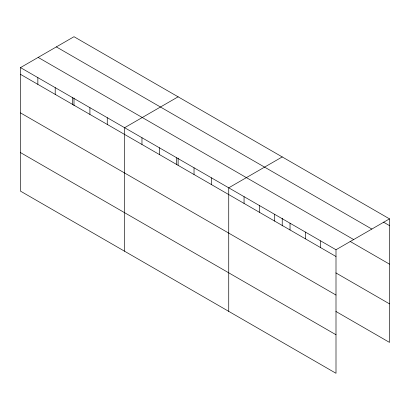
<?xml version="1.0" encoding="UTF-8"?>
<svg xmlns="http://www.w3.org/2000/svg" width="410" height="410" viewBox="0 0 410 410"><rect width="100%" height="100%" fill="white"/><g stroke="black" fill="none" stroke-linecap="round" stroke-linejoin="round"><path stroke-width="0.61" d="M20.5 67.599L336 249.751L336 373.29L20.5 191.137L20.5 67.599L74 36.71L389.5 218.863L389.5 342.401L335.867 311.436M178.114 96.821L124.614 127.705L124.614 251.248M282.229 156.933L228.734 187.816L228.734 311.359M336 249.751L389.5 218.863M383.478 222.138L389.5 225.613M56.344 46.904L371.844 229.057M38.156 57.405L353.656 239.558M350.094 241.403L389.5 264.153M20.5 74.343L336 256.501M335.867 272.896L389.5 303.861M20.5 112.888L336 295.041M20.5 152.597L336 334.75M320.676 240.901L320.676 247.65M305.353 232.055L305.353 238.804M290.029 223.209L290.029 229.959M282.229 218.233L282.229 225.92M274.705 214.358L274.705 221.108M259.381 205.512L259.381 212.262M244.058 196.667L244.058 203.416M211.381 177.802L211.381 184.546M194.027 167.782L194.027 174.532M178.114 158.122L178.114 165.168M176.674 157.763L176.674 164.512M159.321 147.743L159.321 154.493M141.968 137.724L141.968 144.474M107.261 117.69L107.261 124.435M89.913 107.671L89.913 114.421M74 98.01L74 105.698M72.56 97.652L72.56 104.401M55.206 87.632L55.206 94.382M37.853 77.613L37.853 84.363"/></g></svg>
